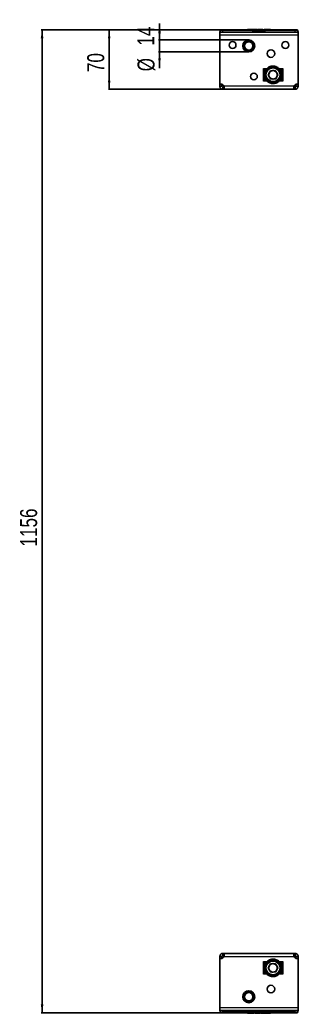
# Model space of a CAD drawing. Header units: millimetres. Extents: x 535 to 4661, y -1571 to 657.
# Drawn here: x 535 to 862, y -1571 to -403 of the extents above; entities that cross this region are included whole.
import ezdxf

# ---------------------------------------------------------------- set-up
doc = ezdxf.new("R2010")
doc.units = ezdxf.units.MM
doc.layers.add('FORMAT', color=7, linetype='Continuous')
doc.styles.add('SLDTEXTSTYLE0', font='TXT', dxfattribs={"width": 0.75})
doc.dimstyles.new('SLDDIMSTYLE0', dxfattribs={"dimtxt": 20, "dimasz": 10, "dimexe": 0, "dimexo": 0.0625, "dimgap": 5, "dimtad": 2, "dimdec": 1, "dimrnd": 1e-09, "dimzin": 12, "dimdsep": 46, "dimtxsty": 'SLDTEXTSTYLE0', "dimsah": 1, "dimcen": 0.09, "dimadec": 0, "dimazin": 3, "dimtfac": 1, "dimtofl": 0, "dimtmove": 0, "dimatfit": 3, "dimfxl": 0, "dimfrac": 2, "dimtolj": 1, "dimtzin": 12, "dimarcsym": 0})
doc.dimstyles.new('SLDDIMSTYLE1', dxfattribs={"dimtxt": 20, "dimasz": 10, "dimexe": 0, "dimexo": 0.0625, "dimgap": 5, "dimtad": 2, "dimdec": 1, "dimrnd": 1e-09, "dimzin": 12, "dimdsep": 46, "dimtxsty": 'SLDTEXTSTYLE0', "dimsah": 1, "dimcen": 0.09, "dimadec": 0, "dimazin": 3, "dimtfac": 1, "dimtmove": 0, "dimatfit": 0, "dimfxl": 0, "dimfrac": 2, "dimtolj": 1, "dimtzin": 12, "dimarcsym": 0})

# ---------------------------------------------------------------- blocks, each defined once
blk = doc.blocks.new('_D_6')
at = {"layer": 'FORMAT'}
for p, q in [((772.3, -414.7), (639.4, -414.7)), ((640.4, -414.7), (640.4, -484.7)), ((775, -484.7), (639.4, -484.7))]:
    blk.add_line(p, q, dxfattribs=at)
for points in [[(640.4, -414.7), (638.9, -424.7), (641.9, -424.7)], [(640.4, -484.7), (641.9, -474.7), (638.9, -474.7)]]:
    blk.add_solid(points, dxfattribs=at)
at = {"layer": 'FORMAT', "insert": (614.6, -464.5), "char_height": 20, "attachment_point": 1, "rotation": 90, "style": 'SLDTEXTSTYLE0'}
blk.add_mtext('70', dxfattribs=at)
blk = doc.blocks.new('_D_7')
at = {"layer": 'FORMAT'}
for p, q in [((772.3, -414.7), (560.5, -414.7)), ((561.5, -414.7), (561.5, -1570.7)), ((772.3, -1570.7), (560.5, -1570.7))]:
    blk.add_line(p, q, dxfattribs=at)
for points in [[(561.5, -414.7), (560, -424.7), (563.1, -424.7)], [(561.5, -1570.7), (563.1, -1560.7), (560, -1560.7)]]:
    blk.add_solid(points, dxfattribs=at)
at = {"layer": 'FORMAT', "insert": (535.7, -1022.3), "char_height": 20, "attachment_point": 1, "rotation": 90, "style": 'SLDTEXTSTYLE0'}
blk.add_mtext('1156', dxfattribs=at)
blk = doc.blocks.new('_D_8')
at = {"layer": 'FORMAT'}
for p, q in [((699.5, -426.7), (699.5, -407.5)), ((804.4, -426.7), (698.5, -426.7)), ((699.5, -426.7), (699.5, -440.7)), ((804.4, -440.7), (698.5, -440.7)), ((699.5, -440.7), (699.5, -460))]:
    blk.add_line(p, q, dxfattribs=at)
for points in [[(699.5, -426.7), (701.1, -416.7), (698, -416.7)], [(699.5, -440.7), (698, -450.7), (701.1, -450.7)]]:
    blk.add_solid(points, dxfattribs=at)
at = {"layer": 'FORMAT', "char_height": 20, "attachment_point": 1, "rotation": 90, "style": 'SLDTEXTSTYLE0'}
for s, insert in [('14', (673.4, -433.4)), ('%%c', (673.7, -463.6))]:
    blk.add_mtext(s, dxfattribs=dict(at, insert=insert))

msp = doc.modelspace()

# ---------------------------------------------------------------- linework, layer by layer
at = {"color": 7, "linetype": 'Continuous', "lineweight": 25}
for p, q in [((770.41, -417.52), (770.86, -415.83)), ((770.41, -417.72), (770.41, -417.52)), ((770.41, -421.22), (770.41, -417.72)), ((862.41, -417.72), (770.41, -417.72)), ((773.76, -414.72), (772.31, -414.72)), ((808.91, -417.52), (773.31, -417.52)), ((773.76, -414.72), (859.06, -414.72)), ((802.98, -414.52), (802.98, -414.72)), ((808.64, -414.52), (808.7, -414.52)), ((808.7, -414.52), (808.7, -414.72)), ((808.7, -414.52), (809.83, -414.52)), ((808.91, -417.02), (808.91, -417.52)), ((808.91, -417.72), (808.91, -417.52)), ((823.41, -416.52), (809.41, -416.52)), ((809.83, -414.52), (809.83, -414.72)), ((809.83, -414.52), (812.5, -414.52)), ((812.5, -414.52), (812.5, -414.72)), ((812.5, -414.52), (813.99, -414.52)), ((813.99, -414.52), (813.99, -414.72)), ((814.8, -414.5), (814.8, -414.72)), ((818.27, -414.52), (821.09, -414.52)), ((821.09, -414.52), (821.09, -414.72)), ((822.24, -414.52), (822.24, -414.72)), ((822.49, -414.52), (822.49, -414.72)), ((823.73, -414.52), (823.73, -414.72)), ((823.91, -417.52), (823.91, -417.02)), ((859.51, -417.52), (823.91, -417.52)), ((823.91, -417.72), (823.91, -417.52)), ((824.16, -414.52), (829.41, -414.52)), ((829.84, -414.52), (829.84, -414.72)), ((860.51, -414.72), (859.06, -414.72)), ((861.96, -415.83), (862.41, -417.52)), ((862.41, -417.52), (862.41, -417.72)), ((862.41, -417.72), (862.41, -421.22)), ((770.41, -477.82), (770.41, -421.22)), ((862.41, -421.22), (862.41, -477.82)), ((821.91, -460.72), (821.56, -460.37)), ((821.91, -460.72), (821.91, -474.72)), ((825.43, -460.72), (821.91, -460.72)), ((822.26, -461.07), (821.91, -460.72)), ((824.47, -464.6), (823.3, -464.16)), ((823.39, -463.93), (824.52, -464.48)), ((823.66, -463.31), (823.66, -461.42)), ((824.83, -461.42), (823.66, -461.42)), ((826.31, -461.6), (825.39, -460.76)), ((825.57, -460.57), (826.4, -461.51)), ((827.15, -468), (829.79, -462.87)), ((829.15, -459.54), (828.63, -458.41)), ((828.86, -458.31), (829.27, -459.49)), ((835.55, -462.59), (829.79, -462.87)), ((832.57, -458.73), (832.52, -457.48)), ((832.77, -457.47), (832.7, -458.72)), ((838.68, -467.44), (835.55, -462.59)), ((836.04, -459.28), (836.47, -458.11)), ((836.7, -458.2), (836.15, -459.33)), ((839.03, -461.12), (839.88, -460.2)), ((840.06, -460.37), (839.12, -461.21)), ((843.91, -460.72), (840.4, -460.72)), ((842.16, -461.42), (841, -461.42)), ((841.09, -463.96), (842.23, -463.44)), ((842.33, -463.67), (841.14, -464.08)), ((842.16, -463.31), (842.16, -461.42)), ((844.26, -460.37), (843.91, -460.72)), ((843.91, -460.72), (843.91, -474.72)), ((770.41, -478.72), (770.41, -477.82)), ((770.41, -478.72), (770.41, -481.22)), ((821.91, -474.72), (821.56, -475.07)), ((822.26, -474.37), (821.91, -474.72)), ((821.91, -474.72), (825.43, -474.72)), ((822.66, -467.86), (823.92, -467.94)), ((823.92, -468.06), (822.67, -468.11)), ((823.5, -471.77), (824.68, -471.37)), ((824.73, -471.48), (823.6, -472)), ((823.66, -474.02), (823.66, -472.14)), ((823.66, -474.02), (824.83, -474.02)), ((825.76, -475.07), (826.7, -474.24)), ((826.8, -474.32), (825.95, -475.24)), ((830.27, -472.86), (827.15, -468)), ((829.12, -477.24), (829.67, -476.12)), ((829.79, -476.16), (829.35, -477.33)), ((830.27, -472.86), (836.04, -472.58)), ((833.05, -477.97), (833.13, -476.72)), ((833.26, -476.72), (833.3, -477.96)), ((838.68, -467.44), (836.04, -472.58)), ((836.96, -477.14), (836.56, -475.95)), ((836.67, -475.9), (837.19, -477.04)), ((840.26, -474.87), (839.43, -473.93)), ((839.51, -473.84), (840.43, -474.69)), ((839.91, -474.47), (839.91, -474.21)), ((843.91, -474.72), (840.4, -474.72)), ((841, -474.02), (842.16, -474.02)), ((842.44, -471.51), (841.31, -470.96)), ((841.35, -470.85), (842.52, -471.28)), ((841.91, -467.38), (843.16, -467.33)), ((843.16, -467.58), (841.91, -467.5)), ((842.16, -474.02), (842.16, -472.14)), ((843.91, -474.72), (843.56, -474.37)), ((844.26, -475.07), (843.91, -474.72)), ((862.41, -477.82), (862.41, -478.72)), ((862.41, -481.22), (862.41, -478.72)), ((770.41, -481.22), (772.91, -481.22)), ((772.91, -478.94), (772.91, -481.22)), ((773.91, -484.72), (773.91, -482.22)), ((773.91, -482.22), (775, -482.22)), ((773.91, -484.72), (775, -484.72)), ((775, -484.72), (775, -482.22)), ((857.83, -484.72), (775, -484.72)), ((857.83, -484.72), (857.83, -482.22)), ((857.83, -482.22), (858.91, -482.22)), ((857.83, -484.72), (858.91, -484.72)), ((858.91, -484.72), (858.91, -482.22)), ((859.91, -481.22), (859.91, -478.94)), ((862.41, -481.22), (859.91, -481.22)), ((772.91, -1504.22), (770.41, -1504.22)), ((770.41, -1504.22), (770.41, -1506.72)), ((772.91, -1504.22), (772.91, -1506.5)), ((773.91, -1503.22), (773.91, -1500.72)), ((775, -1500.72), (773.91, -1500.72)), ((775, -1503.22), (773.91, -1503.22)), ((775, -1503.22), (775, -1500.72)), ((857.83, -1500.72), (775, -1500.72)), ((857.83, -1500.72), (857.83, -1503.22)), ((858.91, -1500.72), (857.83, -1500.72)), ((858.91, -1503.22), (857.83, -1503.22)), ((858.91, -1500.72), (858.91, -1503.22)), ((862.41, -1504.22), (859.91, -1504.22)), ((859.91, -1506.5), (859.91, -1504.22)), ((862.41, -1506.72), (862.41, -1504.22)), ((770.41, -1507.62), (770.41, -1506.72)), ((770.41, -1564.22), (770.41, -1507.62)), ((821.91, -1510.72), (821.56, -1510.37)), ((825.43, -1510.72), (821.91, -1510.72)), ((821.91, -1510.72), (821.91, -1524.72)), ((822.26, -1511.07), (821.91, -1510.72)), ((822.66, -1517.77), (823.91, -1517.86)), ((823.92, -1517.99), (822.67, -1518.02)), ((824.5, -1514.52), (823.33, -1514.08)), ((823.42, -1513.85), (824.55, -1514.41)), ((823.66, -1513.31), (823.66, -1511.42)), ((824.83, -1511.42), (823.66, -1511.42)), ((826.36, -1511.55), (825.45, -1510.69)), ((825.56, -1510.72), (825.49, -1510.72)), ((825.63, -1510.51), (826.45, -1511.46)), ((826.5, -1511.41), (825.91, -1511.08)), ((826.49, -1511.42), (826.23, -1511.42)), ((827.15, -1518.03), (829.77, -1512.88)), ((830.29, -1522.87), (827.15, -1518.03)), ((829.23, -1509.51), (828.71, -1508.37)), ((828.94, -1508.27), (829.34, -1509.46)), ((835.53, -1512.58), (829.77, -1512.88)), ((832.65, -1508.73), (832.61, -1507.48)), ((832.86, -1507.47), (832.77, -1508.72)), ((838.68, -1517.42), (835.53, -1512.58)), ((838.68, -1517.42), (836.06, -1522.56)), ((836.11, -1509.31), (836.55, -1508.14)), ((836.79, -1508.23), (836.23, -1509.35)), ((839.09, -1511.17), (839.94, -1510.26)), ((840.12, -1510.44), (839.18, -1511.26)), ((840.4, -1510.72), (843.91, -1510.72)), ((842.16, -1511.42), (841, -1511.42)), ((841.12, -1514.03), (842.26, -1513.52)), ((842.36, -1513.75), (841.17, -1514.15)), ((841.91, -1517.46), (843.16, -1517.42)), ((843.16, -1517.67), (841.91, -1517.58)), ((842.16, -1513.31), (842.16, -1511.42)), ((843.91, -1510.72), (843.56, -1511.07)), ((844.26, -1510.37), (843.91, -1510.72)), ((843.91, -1510.72), (843.91, -1524.72)), ((862.41, -1506.72), (862.41, -1507.62)), ((862.41, -1507.62), (862.41, -1564.22)), ((821.91, -1524.72), (821.56, -1525.07)), ((822.26, -1524.37), (821.91, -1524.72)), ((821.91, -1524.72), (825.43, -1524.72)), ((823.46, -1521.69), (824.65, -1521.29)), ((824.7, -1521.41), (823.56, -1521.92)), ((823.66, -1524.02), (823.66, -1522.14)), ((823.66, -1524.02), (824.83, -1524.02)), ((825.7, -1525.01), (826.65, -1524.18)), ((826.74, -1524.27), (825.88, -1525.18)), ((829.04, -1527.21), (829.6, -1526.09)), ((829.71, -1526.13), (829.27, -1527.3)), ((830.29, -1522.87), (836.06, -1522.56)), ((832.96, -1527.97), (833.05, -1526.72)), ((833.18, -1526.72), (833.21, -1527.97)), ((836.88, -1527.17), (836.49, -1525.98)), ((836.6, -1525.93), (837.11, -1527.07)), ((839.33, -1524.03), (839.91, -1524.37)), ((839.34, -1524.02), (839.59, -1524.02)), ((840.2, -1524.93), (839.37, -1523.99)), ((839.46, -1523.9), (840.37, -1524.75)), ((839.91, -1524.47), (839.91, -1524.32)), ((840.34, -1524.72), (840.26, -1524.72)), ((843.91, -1524.72), (840.4, -1524.72)), ((841, -1524.02), (842.16, -1524.02)), ((842.4, -1521.6), (841.28, -1521.04)), ((841.33, -1520.92), (842.49, -1521.36)), ((842.16, -1524.02), (842.16, -1522.14)), ((843.91, -1524.72), (843.56, -1524.37)), ((844.26, -1525.07), (843.91, -1524.72)), ((770.41, -1567.72), (770.41, -1564.22)), ((862.41, -1564.22), (862.41, -1567.72)), ((770.41, -1567.92), (770.41, -1567.72)), ((770.41, -1567.72), (862.41, -1567.72)), ((770.86, -1569.61), (770.41, -1567.92)), ((772.31, -1570.72), (773.76, -1570.72)), ((773.31, -1567.92), (808.91, -1567.92)), ((859.06, -1570.72), (773.76, -1570.72)), ((802.98, -1570.92), (802.98, -1570.72)), ((808.66, -1570.92), (803.42, -1570.92)), ((808.91, -1567.72), (808.91, -1567.92)), ((808.91, -1567.92), (808.91, -1568.42)), ((809.1, -1570.92), (809.1, -1570.72)), ((809.41, -1568.92), (823.41, -1568.92)), ((810.34, -1570.92), (810.34, -1570.72)), ((810.59, -1570.92), (810.59, -1570.72)), ((811.73, -1570.92), (811.73, -1570.72)), ((814.56, -1570.92), (811.73, -1570.92)), ((818.03, -1570.95), (818.03, -1570.72)), ((818.84, -1570.92), (818.84, -1570.72)), ((820.33, -1570.92), (818.84, -1570.92)), ((820.33, -1570.92), (820.33, -1570.72)), ((822.99, -1570.92), (820.33, -1570.92)), ((822.99, -1570.92), (822.99, -1570.72)), ((824.13, -1570.92), (822.99, -1570.92)), ((823.91, -1567.72), (823.91, -1567.92)), ((823.91, -1568.42), (823.91, -1567.92)), ((823.91, -1567.92), (859.51, -1567.92)), ((824.13, -1570.92), (824.13, -1570.72)), ((824.18, -1570.92), (824.13, -1570.92)), ((829.84, -1570.92), (829.84, -1570.72)), ((859.06, -1570.72), (860.51, -1570.72)), ((862.41, -1567.92), (861.96, -1569.61)), ((862.41, -1567.72), (862.41, -1567.92))]:
    msp.add_line(p, q, dxfattribs=at)
at = {"color": 8, "linetype": 'Continuous', "lineweight": 18}
for p, q in [((773.76, -415.83), (773.31, -417.52)), ((773.76, -414.72), (773.76, -415.83)), ((859.06, -415.83), (773.76, -415.83)), ((805.1, -414.52), (805.1, -414.72)), ((809.41, -417.02), (808.91, -417.02)), ((809.41, -417.02), (809.41, -416.52)), ((809.41, -417.02), (809.41, -417.72)), ((823.41, -417.02), (809.41, -417.02)), ((815.9, -414.52), (815.9, -414.72)), ((818.27, -414.52), (818.27, -414.72)), ((823.41, -417.02), (823.41, -416.52)), ((823.41, -417.02), (823.91, -417.02)), ((823.41, -417.72), (823.41, -417.02)), ((824.16, -414.52), (824.16, -414.72)), ((829.41, -414.52), (829.41, -414.72)), ((859.06, -415.83), (859.06, -414.72)), ((859.51, -417.52), (859.06, -415.83)), ((862.41, -421.22), (770.41, -421.22)), ((821.56, -475.07), (821.56, -460.37)), ((821.56, -460.37), (825.77, -460.37)), ((825.11, -461.07), (822.26, -461.07)), ((822.26, -461.07), (822.26, -474.37)), ((839.72, -460.37), (844.26, -460.37)), ((843.56, -474.37), (843.56, -460.72)), ((844.26, -460.37), (844.26, -475.07)), ((770.97, -478.72), (770.41, -478.72)), ((826.1, -475.07), (821.56, -475.07)), ((822.26, -474.37), (825.11, -474.37)), ((844.26, -475.07), (840.06, -475.07)), ((840.71, -474.37), (843.56, -474.37)), ((862.41, -478.72), (861.85, -478.72)), ((857.58, -481.22), (775.24, -481.22)), ((775.24, -1504.22), (857.58, -1504.22)), ((770.41, -1506.72), (770.97, -1506.72)), ((821.56, -1510.37), (825.77, -1510.37)), ((821.56, -1525.07), (821.56, -1510.37)), ((825.11, -1511.07), (822.26, -1511.07)), ((822.26, -1511.07), (822.26, -1524.37)), ((839.84, -1510.37), (844.26, -1510.37)), ((843.56, -1511.07), (840.71, -1511.07)), ((843.56, -1524.37), (843.56, -1511.07)), ((844.26, -1510.37), (844.26, -1525.07)), ((861.85, -1506.72), (862.41, -1506.72)), ((825.98, -1525.07), (821.56, -1525.07)), ((822.26, -1524.37), (825.11, -1524.37)), ((844.26, -1525.07), (840.06, -1525.07)), ((840.71, -1524.37), (843.56, -1524.37)), ((770.41, -1564.22), (862.41, -1564.22)), ((773.31, -1567.92), (773.76, -1569.61)), ((773.76, -1569.61), (859.06, -1569.61)), ((773.76, -1569.61), (773.76, -1570.72)), ((803.42, -1570.92), (803.42, -1570.72)), ((808.66, -1570.92), (808.66, -1570.72)), ((809.41, -1568.42), (808.91, -1568.42)), ((809.41, -1567.72), (809.41, -1568.42)), ((809.41, -1568.42), (809.41, -1568.92)), ((809.41, -1568.42), (823.41, -1568.42)), ((814.56, -1570.92), (814.56, -1570.72)), ((816.92, -1570.92), (816.92, -1570.72)), ((823.41, -1568.42), (823.41, -1567.72)), ((823.41, -1568.42), (823.91, -1568.42)), ((823.41, -1568.42), (823.41, -1568.92)), ((827.73, -1570.92), (827.73, -1570.72)), ((859.06, -1569.61), (859.51, -1567.92)), ((859.06, -1570.72), (859.06, -1569.61))]:
    msp.add_line(p, q, dxfattribs=at)
at = {"color": 7, "linetype": 'Continuous', "lineweight": 25}
for centre, radius in [((785.41, -432.72), 4), ((804.41, -433.72), 7), ((804.41, -433.72), 6.5), ((804.41, -433.72), 6), ((804.41, -433.72), 4.93), ((847.41, -432.72), 4), ((830.41, -442.72), 4.5), ((810.41, -469.72), 4), ((832.91, -467.72), 9), ((832.91, -1517.72), 9), ((830.41, -1542.72), 4.5), ((804.41, -1551.72), 7), ((804.41, -1551.72), 6.5), ((804.41, -1551.72), 6), ((804.41, -1551.72), 4.93)]:
    msp.add_circle(centre, radius, dxfattribs=at)
at = {"color": 8, "linetype": 'Continuous', "lineweight": 18}
for centre, radius in [((804.41, -433.72), 6.25), ((832.91, -467.72), 8), ((832.91, -1517.72), 8), ((804.41, -1551.72), 6.25)]:
    msp.add_circle(centre, radius, dxfattribs=at)
at = {"color": 7, "linetype": 'Continuous', "lineweight": 25}
for centre, radius, start, end in [((772.31, -416.22), 1.5, 90, 165), ((809.41, -417.02), 0.5, 90, 180), ((823.41, -417.02), 0.5, 0, 90), ((860.51, -416.22), 1.5, 15, 90), ((832.91, -467.72), 10.25, 159.68282, 180.78692), ((832.91, -467.72), 10.25, 137.18282, 158.28692), ((832.91, -467.72), 10.25, 114.68282, 135.78692), ((832.91, -467.72), 5, 152.78777, 212.78777), ((832.91, -467.72), 5, 92.78777, 152.78777), ((832.91, -467.72), 10.25, 92.18282, 113.28692), ((832.91, -467.72), 5, 32.78777, 92.78777), ((832.91, -467.72), 10.25, 69.68282, 90.78692), ((832.91, -467.72), 10.25, 47.18282, 68.28692), ((832.91, -467.72), 5, 332.78777, 32.78777), ((832.91, -467.72), 10.25, 24.68282, 45.78692), ((832.91, -467.72), 10.25, 2.18282, 23.28692), ((771.41, -477.82), 1, 180, 276.37937), ((771.91, -482.29), 3.5, 17.82529, 96.37937), ((832.91, -467.72), 10.25, 182.18282, 203.28692), ((832.91, -467.72), 10.25, 204.68282, 225.78692), ((832.91, -467.72), 10.25, 227.18282, 248.28692), ((832.91, -467.72), 5, 212.78777, 272.78777), ((832.91, -467.72), 10.25, 249.68282, 270.78692), ((832.91, -467.72), 5, 272.78777, 332.78777), ((832.91, -467.72), 10.25, 272.18282, 293.28692), ((832.91, -467.72), 10.25, 294.68282, 315.78692), ((832.91, -467.72), 10.25, 317.18282, 338.28692), ((832.91, -467.72), 10.25, 339.68282, 0.78692), ((860.91, -482.29), 3.5, 83.62063, 162.17471), ((861.41, -477.82), 1, 263.62063, 0), ((771.91, -1503.15), 3.5, 263.62063, 342.17471), ((860.91, -1503.15), 3.5, 197.82529, 276.37937), ((771.41, -1507.62), 1, 83.62063, 180), ((832.91, -1517.72), 10.25, 159.18676, 180.29086), ((832.91, -1517.72), 10.25, 181.68676, 202.79086), ((832.91, -1517.72), 10.25, 136.68676, 157.79086), ((832.91, -1517.72), 10.25, 114.18676, 135.29086), ((832.91, -1517.72), 5, 153.0175, 213.0175), ((832.91, -1517.72), 5, 93.0175, 153.0175), ((832.91, -1517.72), 10.25, 91.68676, 112.79086), ((832.91, -1517.72), 5, 33.0175, 93.0175), ((832.91, -1517.72), 10.25, 69.18676, 90.29086), ((832.91, -1517.72), 10.25, 46.68676, 67.79086), ((832.91, -1517.72), 5, 333.0175, 33.0175), ((832.91, -1517.72), 10.25, 24.18676, 45.29086), ((832.91, -1517.72), 10.25, 1.68676, 22.79086), ((832.91, -1517.72), 10.25, 339.18676, 0.29086), ((861.41, -1507.62), 1, 0, 96.37937), ((832.91, -1517.72), 10.25, 204.18676, 225.29086), ((832.91, -1517.72), 10.25, 226.68676, 247.79086), ((832.91, -1517.72), 5, 213.0175, 273.0175), ((832.91, -1517.72), 10.25, 249.18676, 270.29086), ((832.91, -1517.72), 5, 273.0175, 333.0175), ((832.91, -1517.72), 10.25, 271.68676, 292.79086), ((832.91, -1517.72), 10.25, 294.18676, 315.29086), ((832.91, -1517.72), 10.25, 316.68676, 337.79086), ((772.31, -1569.22), 1.5, 195, 270), ((809.41, -1568.42), 0.5, 180, 270), ((823.41, -1568.42), 0.5, 270, 0), ((860.51, -1569.22), 1.5, 270, 345)]:
    msp.add_arc(centre, radius, start, end, dxfattribs=at)
at = {"color": 8, "linetype": 'Continuous', "lineweight": 18}
for centre, major_axis, start_param, end_param in [((773.87, -416.22), (3, -0.38), 1.6210933, 3.1248521), ((858.96, -416.22), (3, 0.38), 0.0167405, 1.5204994), ((773.87, -1569.22), (3, 0.38), 3.1583332, 4.662092), ((858.96, -1569.22), (3, -0.38), 4.762686, 6.2664448)]:
    msp.add_ellipse(centre, major_axis=major_axis, ratio=0.1230384, start_param=start_param, end_param=end_param, dxfattribs=at)
at = {"color": 7, "linetype": 'Continuous', "lineweight": 25}
for centre, major_axis, start_param, end_param in [((770.41, -429.11), (3.1, 11.57), 0.0670375, 0.2530722), ((862.41, -429.11), (-3.1, 11.57), 6.0301131, 6.2161478), ((770.41, -1556.33), (3.1, -11.57), 6.0301131, 6.2161478), ((862.41, -1556.33), (-3.1, -11.57), 0.0670375, 0.2530722)]:
    msp.add_ellipse(centre, major_axis=major_axis, ratio=0.2505628, start_param=start_param, end_param=end_param, dxfattribs=at)
for points, knots in [([(802.98, -414.52), (803.35, -414.52), (804.04, -414.52), (804.76, -414.52), (805.1, -414.52)], [0, 0, 0, 0, 0.5368, 1, 1, 1, 1]), ([(805.1, -414.52), (805.6, -414.52), (806.53, -414.52), (807.72, -414.52), (808.45, -414.52), (808.63, -414.52), (808.64, -414.52)], [0, 0, 0, 0, 0.3819835, 0.7133523, 0.984017, 1, 1, 1, 1]), ([(814.82, -414.52), (814.81, -414.52), (814.78, -414.52), (814.94, -414.52), (815.31, -414.52), (815.69, -414.52), (815.9, -414.52)], [0, 0, 0, 0, 0.0616147, 0.3330353, 0.6373994, 1, 1, 1, 1]), ([(815.9, -414.52), (816.06, -414.52), (816.42, -414.52), (817.22, -414.52), (817.85, -414.52), (818.27, -414.52)], [0, 0, 0, 0, 0.2167419, 0.4896426, 1, 1, 1, 1]), ([(822.49, -414.52), (822.54, -414.52), (822.65, -414.52), (822.95, -414.52), (823.24, -414.52), (823.44, -414.52), (823.51, -414.52)], [0, 0, 0, 0, 0.2552772, 0.5383026, 0.8540781, 1, 1, 1, 1]), ([(822.67, -414.52), (822.78, -414.52), (823.02, -414.52), (823.33, -414.52), (823.5, -414.52), (823.51, -414.52)], [0, 0, 0, 0, 0.4662494, 0.9973384, 1, 1, 1, 1]), ([(823.73, -414.52), (823.73, -414.52), (823.75, -414.52), (823.87, -414.52), (824.01, -414.52), (824.11, -414.52), (824.16, -414.52)], [0, 0, 0, 0, 0.2852483, 0.5605631, 0.7771515, 1, 1, 1, 1]), ([(829.41, -414.52), (829.47, -414.52), (829.6, -414.52), (829.74, -414.52), (829.82, -414.52), (829.83, -414.52), (829.84, -414.52)], [0, 0, 0, 0, 0.2813032, 0.555629, 0.7738783, 1, 1, 1, 1]), ([(823.3, -464.16), (823.31, -464.12), (823.34, -464.07), (823.37, -463.99), (823.38, -463.95), (823.39, -463.93)], [0, 0, 0, 0, 0.4999808, 0.7499881, 1, 1, 1, 1]), ([(825.39, -460.76), (825.42, -460.72), (825.46, -460.68), (825.52, -460.62), (825.55, -460.59), (825.57, -460.57)], [0, 0, 0, 0, 0.4999808, 0.7499881, 1, 1, 1, 1]), ([(828.63, -458.41), (828.67, -458.39), (828.73, -458.36), (828.8, -458.33), (828.84, -458.31), (828.86, -458.31)], [0, 0, 0, 0, 0.49998083, 0.7499881, 1, 1, 1, 1]), ([(832.52, -457.48), (832.56, -457.48), (832.63, -457.48), (832.71, -457.47), (832.75, -457.47), (832.77, -457.47)], [0, 0, 0, 0, 0.4999808, 0.7499881, 1, 1, 1, 1]), ([(836.47, -458.11), (836.51, -458.12), (836.57, -458.15), (836.65, -458.18), (836.69, -458.19), (836.7, -458.2)], [0, 0, 0, 0, 0.4999808, 0.7499881, 1, 1, 1, 1]), ([(839.88, -460.2), (839.91, -460.23), (839.96, -460.27), (840.02, -460.33), (840.05, -460.36), (840.06, -460.37)], [0, 0, 0, 0, 0.4999808, 0.7499881, 1, 1, 1, 1]), ([(842.23, -463.44), (842.24, -463.48), (842.27, -463.54), (842.3, -463.61), (842.32, -463.65), (842.33, -463.67)], [0, 0, 0, 0, 0.4999808, 0.7499881, 1, 1, 1, 1]), ([(822.67, -468.11), (822.67, -468.07), (822.67, -468.01), (822.66, -467.92), (822.66, -467.88), (822.66, -467.86)], [0, 0, 0, 0, 0.4999808, 0.7499881, 1, 1, 1, 1]), ([(823.6, -472), (823.58, -471.96), (823.56, -471.91), (823.52, -471.83), (823.51, -471.79), (823.5, -471.77)], [0, 0, 0, 0, 0.4999808, 0.7499881, 1, 1, 1, 1]), ([(825.95, -475.24), (825.92, -475.21), (825.87, -475.17), (825.81, -475.11), (825.78, -475.08), (825.76, -475.07)], [0, 0, 0, 0, 0.4999808, 0.7499881, 1, 1, 1, 1]), ([(829.35, -477.33), (829.31, -477.32), (829.26, -477.3), (829.18, -477.27), (829.14, -477.25), (829.12, -477.24)], [0, 0, 0, 0, 0.4999808, 0.7499881, 1, 1, 1, 1]), ([(833.3, -477.96), (833.26, -477.97), (833.2, -477.97), (833.12, -477.97), (833.07, -477.97), (833.05, -477.97)], [0, 0, 0, 0, 0.4999808, 0.7499881, 1, 1, 1, 1]), ([(837.19, -477.04), (837.16, -477.05), (837.1, -477.08), (837.02, -477.11), (836.98, -477.13), (836.96, -477.14)], [0, 0, 0, 0, 0.4999808, 0.7499881, 1, 1, 1, 1]), ([(840.43, -474.69), (840.4, -474.72), (840.36, -474.76), (840.3, -474.82), (840.27, -474.85), (840.26, -474.87)], [0, 0, 0, 0, 0.4999808, 0.7499881, 1, 1, 1, 1]), ([(842.52, -471.28), (842.51, -471.32), (842.49, -471.38), (842.46, -471.46), (842.44, -471.49), (842.44, -471.51)], [0, 0, 0, 0, 0.4999808, 0.7499881, 1, 1, 1, 1]), ([(843.16, -467.33), (843.16, -467.37), (843.16, -467.44), (843.16, -467.52), (843.16, -467.56), (843.16, -467.58)], [0, 0, 0, 0, 0.4999808, 0.7499881, 1, 1, 1, 1]), ([(770.41, -481.22), (770.44, -481.54), (770.48, -482.13), (770.88, -483.07), (771.6, -483.94), (772.69, -484.6), (773.5, -484.68), (773.91, -484.72)], [0, 0, 0, 0, 0.1708405, 0.3192172, 0.5481031, 0.7678223, 1, 1, 1, 1]), ([(772.91, -481.22), (772.92, -481.31), (772.93, -481.48), (773.03, -481.7), (773.14, -481.87), (773.27, -482), (773.41, -482.09), (773.64, -482.2), (773.8, -482.21), (773.91, -482.22)], [0, 0, 0, 0, 0.1543587, 0.2872828, 0.4004353, 0.4965437, 0.6043139, 0.7231511, 1, 1, 1, 1]), ([(775, -484.72), (775.05, -484.7), (775.15, -484.67), (775.3, -484.39), (775.4, -483.93), (775.42, -483.3), (775.4, -482.68), (775.34, -481.98), (775.28, -481.48), (775.24, -481.22)], [0, 0, 0, 0, 0.14406669, 0.27127561, 0.47490748, 0.59799737, 0.72633757, 0.86024541, 1, 1, 1, 1]), ([(857.58, -481.22), (857.55, -481.52), (857.49, -482.07), (857.43, -482.97), (857.4, -483.85), (857.54, -484.58), (857.73, -484.67), (857.83, -484.72)], [0, 0, 0, 0, 0.16069004, 0.30131212, 0.52195134, 0.75357319, 1, 1, 1, 1]), ([(858.91, -482.22), (859.04, -482.21), (859.25, -482.19), (859.52, -482.03), (859.7, -481.85), (859.82, -481.67), (859.9, -481.45), (859.91, -481.3), (859.91, -481.22)], [0, 0, 0, 0, 0.296302, 0.497469, 0.6154973, 0.73607, 0.8631142, 1, 1, 1, 1]), ([(858.91, -484.72), (859.37, -484.67), (860.17, -484.58), (861.08, -484.01), (861.67, -483.41), (862.08, -482.78), (862.36, -482.04), (862.39, -481.5), (862.41, -481.22)], [0, 0, 0, 0, 0.2541487, 0.4482127, 0.5749082, 0.7088724, 0.8504677, 1, 1, 1, 1]), ([(773.91, -1500.72), (773.46, -1500.77), (772.65, -1500.86), (771.74, -1501.43), (771.15, -1502.03), (770.75, -1502.66), (770.47, -1503.41), (770.43, -1503.95), (770.41, -1504.22)], [0, 0, 0, 0, 0.2541487, 0.4482127, 0.5749082, 0.7088724, 0.8504677, 1, 1, 1, 1]), ([(773.91, -1503.22), (773.79, -1503.23), (773.57, -1503.26), (773.3, -1503.41), (773.13, -1503.59), (773.01, -1503.78), (772.93, -1503.99), (772.92, -1504.14), (772.91, -1504.22)], [0, 0, 0, 0, 0.29630201, 0.49746903, 0.61549729, 0.73607001, 0.86311417, 1, 1, 1, 1]), ([(775.24, -1504.22), (775.27, -1503.93), (775.33, -1503.37), (775.4, -1502.47), (775.42, -1501.59), (775.29, -1500.87), (775.1, -1500.77), (775, -1500.72)], [0, 0, 0, 0, 0.16069, 0.3013121, 0.5219513, 0.7535732, 1, 1, 1, 1]), ([(857.83, -1500.72), (857.77, -1500.74), (857.67, -1500.77), (857.53, -1501.05), (857.42, -1501.52), (857.41, -1502.14), (857.43, -1502.76), (857.48, -1503.46), (857.55, -1503.97), (857.58, -1504.22)], [0, 0, 0, 0, 0.1440667, 0.2712756, 0.4749075, 0.5979974, 0.7263376, 0.8602454, 1, 1, 1, 1]), ([(862.41, -1504.22), (862.39, -1503.91), (862.34, -1503.32), (861.94, -1502.37), (861.23, -1501.5), (860.13, -1500.85), (859.33, -1500.76), (858.91, -1500.72)], [0, 0, 0, 0, 0.1708405, 0.3192172, 0.5481031, 0.7678223, 1, 1, 1, 1]), ([(859.91, -1504.22), (859.91, -1504.13), (859.89, -1503.96), (859.8, -1503.74), (859.68, -1503.58), (859.55, -1503.45), (859.41, -1503.35), (859.19, -1503.24), (859.03, -1503.23), (858.91, -1503.22)], [0, 0, 0, 0, 0.1543587, 0.2872828, 0.4004353, 0.4965437, 0.6043139, 0.7231511, 1, 1, 1, 1]), ([(822.67, -1518.02), (822.67, -1517.98), (822.66, -1517.92), (822.66, -1517.84), (822.66, -1517.79), (822.66, -1517.77)], [0, 0, 0, 0, 0.4999808, 0.7499881, 1, 1, 1, 1]), ([(823.33, -1514.08), (823.35, -1514.04), (823.37, -1513.98), (823.4, -1513.91), (823.42, -1513.87), (823.42, -1513.85)], [0, 0, 0, 0, 0.4999808, 0.7499881, 1, 1, 1, 1]), ([(825.45, -1510.69), (825.48, -1510.66), (825.53, -1510.61), (825.58, -1510.56), (825.61, -1510.53), (825.63, -1510.51)], [0, 0, 0, 0, 0.4999808, 0.7499881, 1, 1, 1, 1]), ([(828.71, -1508.37), (828.75, -1508.35), (828.81, -1508.33), (828.88, -1508.3), (828.92, -1508.28), (828.94, -1508.27)], [0, 0, 0, 0, 0.4999808, 0.7499881, 1, 1, 1, 1]), ([(832.61, -1507.48), (832.65, -1507.47), (832.71, -1507.47), (832.8, -1507.47), (832.84, -1507.47), (832.86, -1507.47)], [0, 0, 0, 0, 0.4999808, 0.7499881, 1, 1, 1, 1]), ([(836.55, -1508.14), (836.59, -1508.16), (836.65, -1508.18), (836.73, -1508.21), (836.77, -1508.22), (836.79, -1508.23)], [0, 0, 0, 0, 0.4999808, 0.7499881, 1, 1, 1, 1]), ([(839.94, -1510.26), (839.97, -1510.29), (840.02, -1510.34), (840.08, -1510.39), (840.11, -1510.42), (840.12, -1510.44)], [0, 0, 0, 0, 0.49998083, 0.7499881, 1, 1, 1, 1]), ([(842.26, -1513.52), (842.28, -1513.56), (842.31, -1513.62), (842.34, -1513.69), (842.35, -1513.73), (842.36, -1513.75)], [0, 0, 0, 0, 0.4999808, 0.7499881, 1, 1, 1, 1]), ([(843.16, -1517.42), (843.16, -1517.46), (843.16, -1517.52), (843.16, -1517.61), (843.16, -1517.65), (843.16, -1517.67)], [0, 0, 0, 0, 0.4999808, 0.7499881, 1, 1, 1, 1]), ([(823.56, -1521.92), (823.55, -1521.88), (823.52, -1521.83), (823.49, -1521.75), (823.47, -1521.71), (823.46, -1521.69)], [0, 0, 0, 0, 0.4999808, 0.7499881, 1, 1, 1, 1]), ([(825.88, -1525.18), (825.85, -1525.15), (825.81, -1525.11), (825.75, -1525.05), (825.72, -1525.02), (825.7, -1525.01)], [0, 0, 0, 0, 0.4999808, 0.7499881, 1, 1, 1, 1]), ([(829.27, -1527.3), (829.23, -1527.29), (829.17, -1527.27), (829.1, -1527.23), (829.06, -1527.22), (829.04, -1527.21)], [0, 0, 0, 0, 0.49998083, 0.7499881, 1, 1, 1, 1]), ([(833.21, -1527.97), (833.17, -1527.97), (833.11, -1527.97), (833.03, -1527.97), (832.99, -1527.97), (832.96, -1527.97)], [0, 0, 0, 0, 0.4999808, 0.7499881, 1, 1, 1, 1]), ([(837.11, -1527.07), (837.07, -1527.09), (837.02, -1527.11), (836.94, -1527.15), (836.9, -1527.16), (836.88, -1527.17)], [0, 0, 0, 0, 0.49998083, 0.7499881, 1, 1, 1, 1]), ([(840.37, -1524.75), (840.34, -1524.78), (840.3, -1524.83), (840.24, -1524.89), (840.21, -1524.92), (840.2, -1524.93)], [0, 0, 0, 0, 0.4999808, 0.7499881, 1, 1, 1, 1]), ([(842.49, -1521.36), (842.48, -1521.4), (842.46, -1521.46), (842.43, -1521.54), (842.41, -1521.58), (842.4, -1521.6)], [0, 0, 0, 0, 0.4999808, 0.7499881, 1, 1, 1, 1]), ([(803.42, -1570.92), (803.35, -1570.92), (803.23, -1570.92), (803.09, -1570.92), (803, -1570.92), (802.99, -1570.92), (802.98, -1570.92)], [0, 0, 0, 0, 0.2813032, 0.555629, 0.7738783, 1, 1, 1, 1]), ([(809.1, -1570.92), (809.09, -1570.92), (809.07, -1570.92), (808.96, -1570.92), (808.82, -1570.92), (808.72, -1570.92), (808.66, -1570.92)], [0, 0, 0, 0, 0.2852483, 0.5605631, 0.7771515, 1, 1, 1, 1]), ([(810.34, -1570.92), (810.28, -1570.92), (810.17, -1570.92), (809.87, -1570.92), (809.59, -1570.92), (809.38, -1570.92), (809.32, -1570.92)], [0, 0, 0, 0, 0.2552772, 0.5383026, 0.8540781, 1, 1, 1, 1]), ([(810.16, -1570.92), (810.04, -1570.92), (809.8, -1570.92), (809.5, -1570.92), (809.32, -1570.92), (809.32, -1570.92)], [0, 0, 0, 0, 0.4662494, 0.9973384, 1, 1, 1, 1]), ([(816.92, -1570.92), (816.76, -1570.92), (816.4, -1570.92), (815.6, -1570.92), (814.97, -1570.92), (814.56, -1570.92)], [0, 0, 0, 0, 0.2167419, 0.4896426, 1, 1, 1, 1]), ([(818.01, -1570.92), (818.01, -1570.92), (818.04, -1570.92), (817.89, -1570.92), (817.52, -1570.92), (817.13, -1570.92), (816.92, -1570.92)], [0, 0, 0, 0, 0.0616147, 0.3330353, 0.6373994, 1, 1, 1, 1]), ([(827.73, -1570.92), (827.23, -1570.92), (826.29, -1570.92), (825.1, -1570.92), (824.38, -1570.92), (824.19, -1570.92), (824.18, -1570.92)], [0, 0, 0, 0, 0.3819835, 0.7133523, 0.984017, 1, 1, 1, 1]), ([(829.84, -1570.92), (829.47, -1570.92), (828.78, -1570.92), (828.06, -1570.92), (827.73, -1570.92)], [0, 0, 0, 0, 0.5368, 1, 1, 1, 1])]:
    msp.add_open_spline(points, degree=3, knots=knots, dxfattribs=at)
at = {"color": 8, "linetype": 'Continuous', "lineweight": 18}
for points, knots in [([(825.91, -460.97), (825.91, -460.97), (825.91, -460.97), (825.89, -460.98), (825.85, -461), (825.8, -461.02), (825.74, -461.04), (825.66, -461.06), (825.6, -461.07), (825.56, -461.07)], [0, 0, 0, 0, 0.114765, 0.239215, 0.3741364, 0.5201448, 0.6637649, 0.791408, 1, 1, 1, 1]), ([(840.26, -474.37), (840.22, -474.37), (840.16, -474.38), (840.08, -474.4), (840.02, -474.42), (839.97, -474.44), (839.94, -474.46), (839.92, -474.47), (839.91, -474.47), (839.91, -474.47)], [0, 0, 0, 0, 0.208592, 0.3362351, 0.4798552, 0.6258636, 0.760785, 0.885235, 1, 1, 1, 1])]:
    msp.add_open_spline(points, degree=3, knots=knots, dxfattribs=at)

# ---------------------------------------------------------------- dimensions: what is measured, and where the dimension line sits
at = {"layer": 'FORMAT'}
dim = msp.add_linear_dim(base=(699.53, -440.72), p1=(804.41, -426.72), p2=(804.41, -440.72), angle=90, text='%%c<>', dimstyle='SLDDIMSTYLE1', dxfattribs=at)
dim.commit()
dim.dimension.update_dxf_attribs({"geometry": '_D_8', "text_midpoint": (699.53, -433.72), "dimtype": 160})
for base, p2, picture, middle in [((561.52, -1570.72), (772.31, -1570.72), '_D_7', (561.52, -992.72)), ((640.41, -484.72), (775, -484.72), '_D_6', (640.41, -449.72))]:
    dim = msp.add_linear_dim(base=base, p1=(772.31, -414.72), p2=p2, angle=90, dimstyle='SLDDIMSTYLE0', dxfattribs=at)
    dim.commit()
    dim.dimension.update_dxf_attribs({"geometry": picture, "text_midpoint": middle, "dimtype": 160})

doc.saveas('drawing.dxf')
